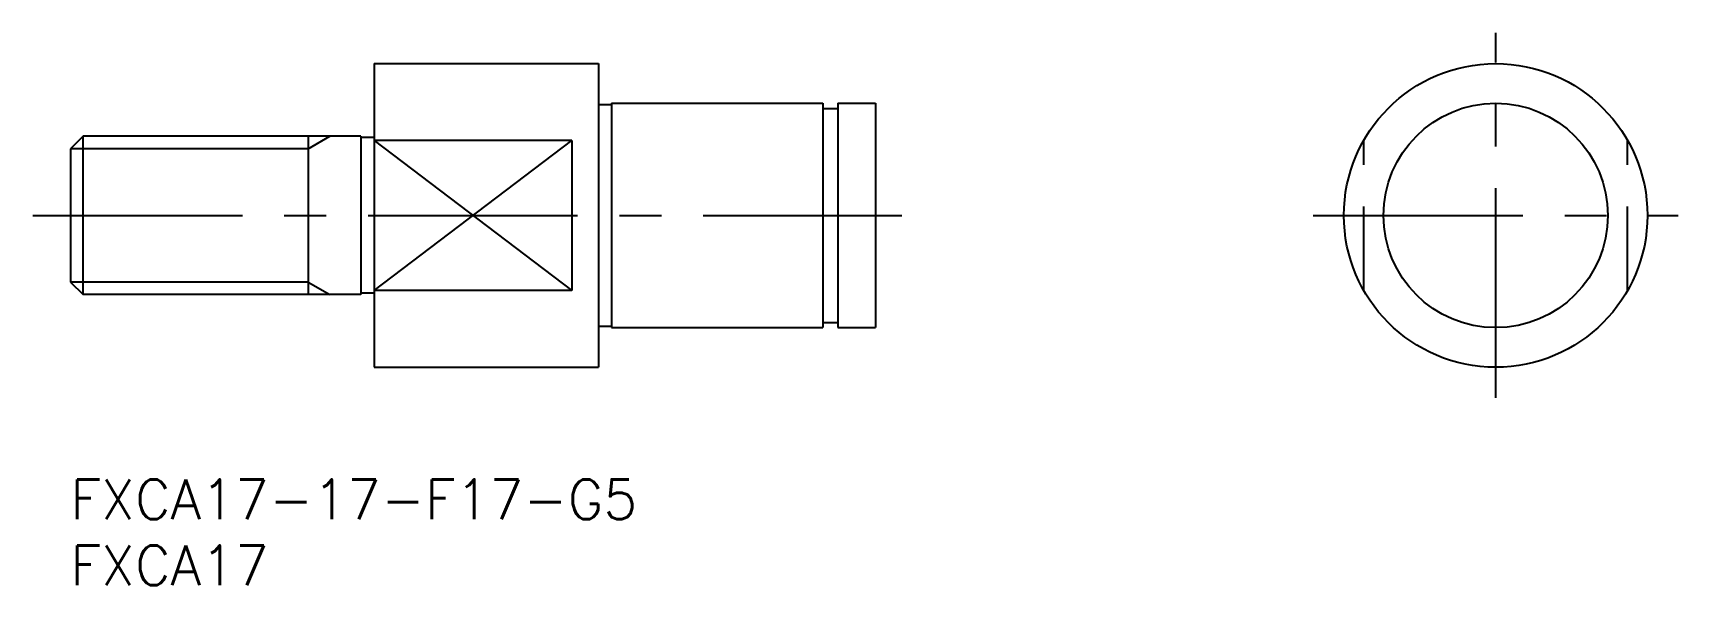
# Model space of a CAD drawing. Extents: x -3 to 122, y -8 to 34.
import ezdxf

# ---------------------------------------------------------------- set-up
doc = ezdxf.new("R2010")
doc.units = 0
doc.header["$LTSCALE"] = 0.5
doc.linetypes.add('CENTER', pattern=[50.8, 31.75, -6.35, 6.35, -6.35])
doc.linetypes.add('DASHED', pattern=[19.05, 12.7, -6.35])
for name, color, linetype in [('MSM_CENTER', 1, 'CENTER'), ('MSM_CONTINUOUS', 7, 'CONTINUOUS'), ('MSM_DASHED', 4, 'DASHED'), ('MSM_NARROW', 5, 'CONTINUOUS'), ('MSM_PART_NUMBER', 7, 'CONTINUOUS')]:
    doc.layers.add(name, color=color, linetype=linetype)
doc.styles.get("Standard").update_dxf_attribs({"font": 'txt.shx', "height": 3, "bigfont": 'bigfont.shx'})

# ---------------------------------------------------------------- blocks, each defined once
blk = doc.blocks.new('*U5')
at = {"layer": 'MSM_PART_NUMBER'}
blk.add_text('FXCA17-17-F17-G5', height=3, dxfattribs=at).set_placement((0, -3))
blk = doc.blocks.new('*U6')
at = {"layer": 'MSM_PART_NUMBER'}
blk.add_text('FXCA17', height=3, dxfattribs=at).set_placement((0, -8))

msp = doc.modelspace()

# ---------------------------------------------------------------- linework, layer by layer
at = {"layer": 'MSM_CENTER'}
for p, q in [((108, 6.18), (108, 33.82)), ((-2.85, 20), (63, 20)), ((94.18, 20), (121.82, 20))]:
    msp.add_line(p, q, dxfattribs=at)
at = {"layer": 'MSM_CONTINUOUS'}
for p, q in [((23, 31.5), (23, 8.5)), ((23, 31.5), (40, 31.5)), ((40, 31.5), (40, 8.5)), ((40, 28.4), (41, 28.4)), ((41, 28.5), (57, 28.5)), ((41, 28.5), (41, 11.5)), ((57, 28.5), (57, 11.5)), ((57, 28.1), (58.15, 28.1)), ((58.15, 28.5), (58.15, 11.5)), ((58.15, 28.5), (61, 28.5)), ((61, 28.5), (61, 11.5)), ((0.95, 26), (0, 25.05)), ((0, 25.05), (0, 14.95)), ((22, 26), (0.95, 26)), ((0.95, 14), (0.95, 26)), ((18, 26), (18, 14)), ((22, 26), (22, 14)), ((23, 25.9), (22, 25.9)), ((38, 25.68), (23, 25.68)), ((38, 25.68), (38, 14.32)), ((0, 14.95), (0.95, 14)), ((22, 14), (0.95, 14)), ((23, 14.1), (22, 14.1)), ((38, 14.32), (23, 14.32)), ((40, 11.6), (41, 11.6)), ((41, 11.5), (57, 11.5)), ((57, 11.9), (58.15, 11.9)), ((58.15, 11.5), (61, 11.5)), ((23, 8.5), (40, 8.5))]:
    msp.add_line(p, q, dxfattribs=at)
for radius in [11.5, 8.5]:
    msp.add_circle((108, 20), radius, dxfattribs=at)
at = {"layer": 'MSM_DASHED'}
for p, q in [((98, 14.32), (98, 25.68)), ((118, 14.32), (118, 25.68))]:
    msp.add_line(p, q, dxfattribs=at)
at = {"layer": 'MSM_NARROW'}
for p, q in [((18, 25.05), (0, 25.05)), ((18, 25.05), (19.64, 26)), ((23, 25.68), (38, 14.32)), ((23, 14.32), (38, 25.68)), ((18, 14.95), (0, 14.95)), ((18, 14.95), (19.64, 14))]:
    msp.add_line(p, q, dxfattribs=at)

# ---------------------------------------------------------------- block references
at = {"layer": 'MSM_CONTINUOUS'}
for name in ['*U5', '*U6']:
    msp.add_blockref(name, (0, 0), dxfattribs=at)

doc.saveas('drawing.dxf')
